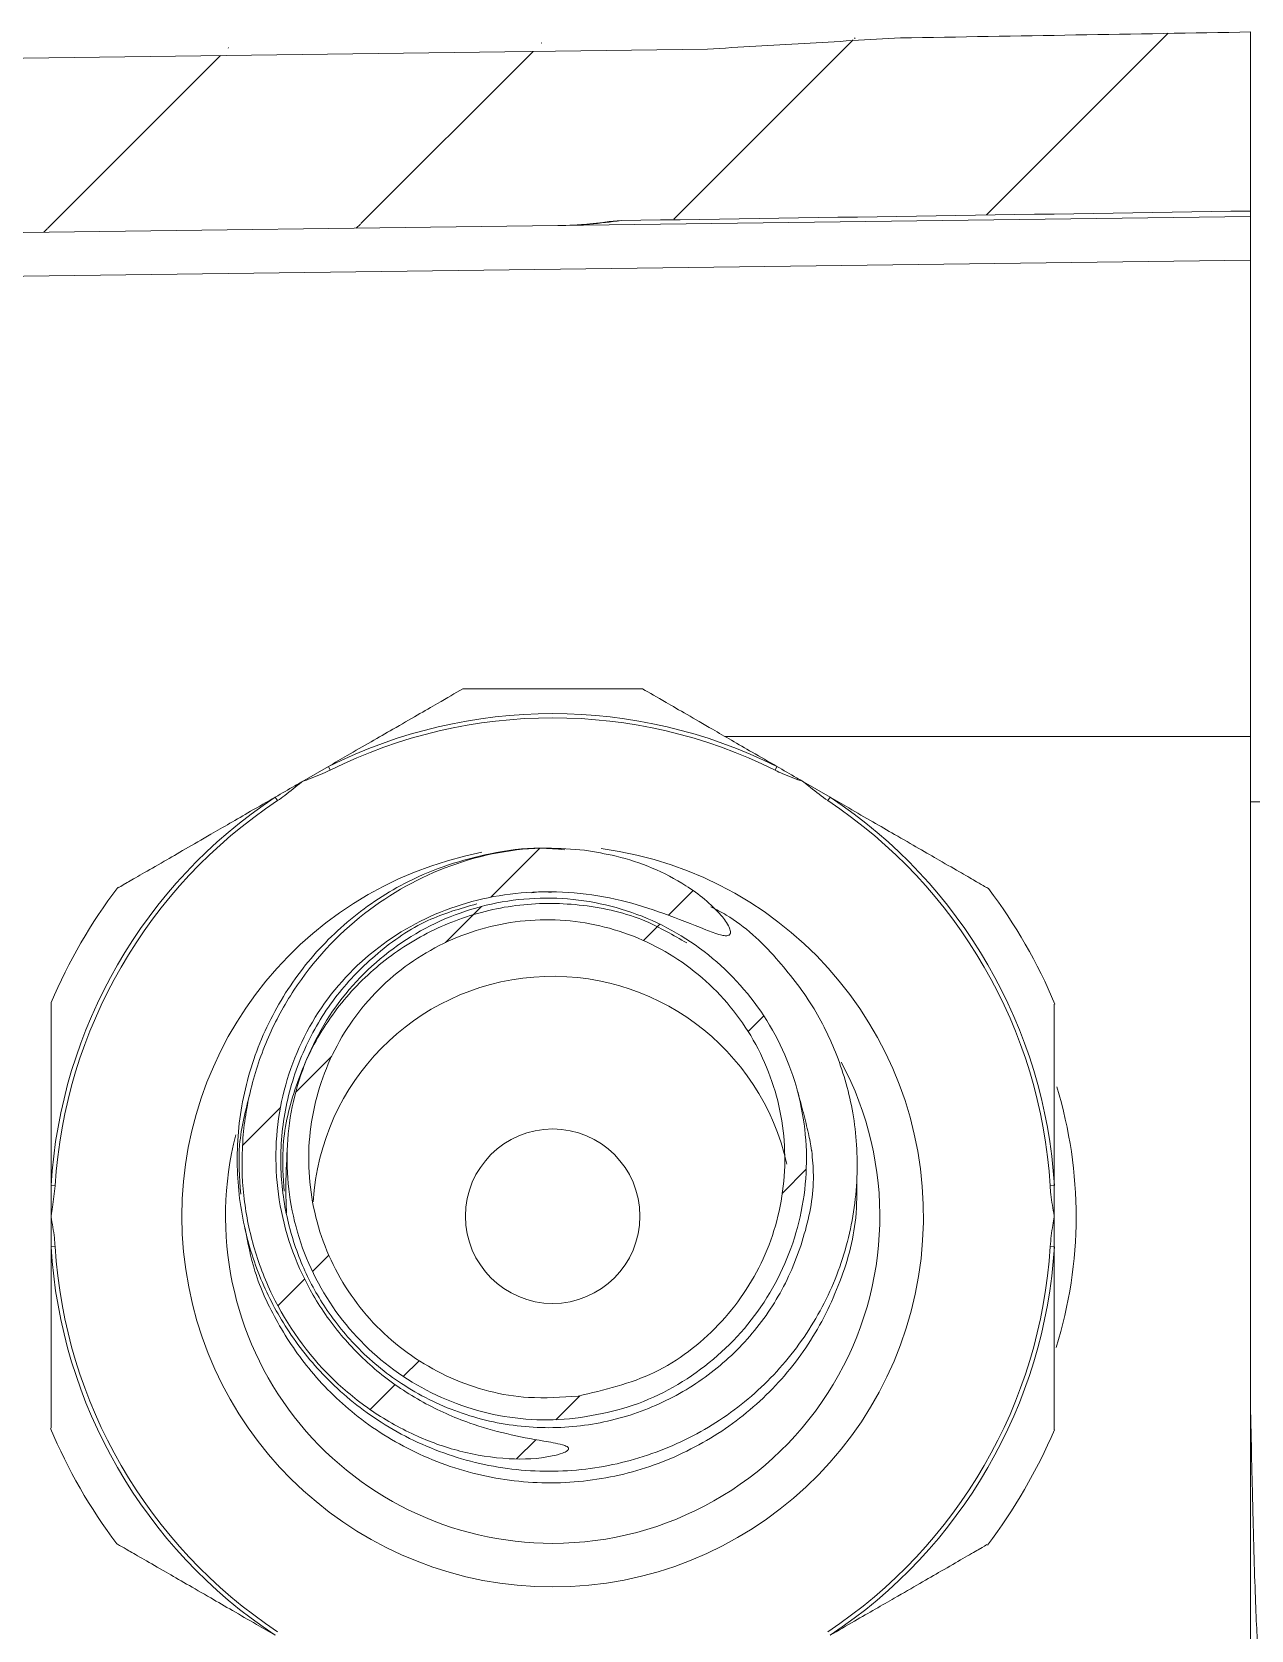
# Model space of a CAD drawing. Extents: x 14808 to 20058, y -13198 to -11680.
# Drawn here: x 18889.04 to 18903.01, y -12618.31 to -12599.99 of the extents above; entities that cross this region are included whole.
import ezdxf

# ---------------------------------------------------------------- set-up
doc = ezdxf.new("R2010")
doc.units = 0
doc.header["$LTSCALE"] = 7
doc.header["$MEASUREMENT"] = 0
doc.layers.get('0').update_dxf_attribs({"color": 2, "linetype": 'CONTINUOUS'})
pattern_1 = [(45, (19527.8971, -12569.0005), (-1.122532, 1.122532), [])]

msp = doc.modelspace()

# ---------------------------------------------------------------- hatches: boundary and pattern name
at = {"linetype": 'Continuous', "lineweight": 0}
h = msp.add_hatch(dxfattribs=at)
h.set_pattern_fill('ANSI31', color=2, scale=20, style=0)
h.set_pattern_definition([(45, (42.8808, 0), (-1.76776695, 1.76776695), [])])
edge = h.paths.add_edge_path(flags=0)
edge.add_line((18903.004, -12602.04), (18903.004, -12599.988))
edge.add_ellipse((18845.695, -12598.353), major_axis=(190.991, 2.5), ratio=0.0130885, start_angle=286.19398, end_angle=287.45139, ccw=False)
edge.add_spline(control_points=[(18898.992, -12600.056), (18898.253, -12600.068), (18897.518, -12600.174), (18896.779, -12600.184)], knot_values=[0, 0, 0, 0, 0.004432, 0.004432, 0.004432, 0.004432], weights=[1, 1, 1, 1], degree=3, periodic=0)
edge.add_line((18896.779, -12600.184), (18845.804, -12600.851))
edge.add_line((18845.804, -12600.851), (18845.804, -12601.353))
edge.add_line((18845.804, -12601.353), (18845.129, -12601.353))
edge.add_line((18845.129, -12601.353), (18845.129, -12602.86))
edge.add_line((18845.129, -12602.86), (18895.062, -12602.207))
edge.add_arc((18895.004, -12597.707), 4.5, 270.75, 278.2657)
edge.add_spline(control_points=[(18895.65, -12602.16), (18895.696, -12602.154), (18895.742, -12602.15), (18895.788, -12602.149)], knot_values=[0, 0, 0, 0, 0.000277, 0.000277, 0.000277, 0.000277], weights=[1, 1, 1, 1], degree=3, periodic=0)
edge.add_ellipse((18845.695, -12598.353), major_axis=(343.784, 4.5), ratio=0.0130885, start_angle=278.36875, end_angle=279.58619)
h = msp.add_hatch(dxfattribs=at)
h.set_pattern_fill('ANSI31', scale=0.5, style=0)
h.set_pattern_definition(pattern_1)
edge = h.paths.add_edge_path(flags=0)
edge.add_spline(control_points=[(18895.368, -12609.368), (18895.226, -12609.351), (18895.082, -12609.343), (18894.938, -12609.344), (18894.565, -12609.349), (18894.188, -12609.42), (18893.837, -12609.546), (18893.482, -12609.673), (18893.145, -12609.861), (18892.848, -12610.093), (18892.534, -12610.338), (18892.257, -12610.639), (18892.038, -12610.971), (18891.812, -12611.316), (18891.642, -12611.706), (18891.544, -12612.106), (18891.448, -12612.502), (18891.42, -12612.921), (18891.464, -12613.327), (18891.507, -12613.719), (18891.618, -12614.11), (18891.79, -12614.466), (18891.96, -12614.815), (18892.192, -12615.14), (18892.469, -12615.413), (18892.743, -12615.684), (18893.07, -12615.91), (18893.421, -12616.07), (18893.76, -12616.225), (18894.133, -12616.324), (18894.505, -12616.342), (18894.669, -12616.35), (18894.837, -12616.345), (18894.999, -12616.312), (18895.039, -12616.304), (18895.079, -12616.294), (18895.117, -12616.279), (18895.137, -12616.271), (18895.156, -12616.263), (18895.172, -12616.25), (18895.176, -12616.247), (18895.18, -12616.243), (18895.183, -12616.239), (18895.184, -12616.237), (18895.185, -12616.235), (18895.186, -12616.233), (18895.186, -12616.23), (18895.187, -12616.228), (18895.186, -12616.226), (18895.186, -12616.224), (18895.186, -12616.222), (18895.185, -12616.22), (18895.184, -12616.218), (18895.182, -12616.215), (18895.18, -12616.213), (18895.177, -12616.21), (18895.173, -12616.207), (18895.169, -12616.204), (18895.153, -12616.194), (18895.135, -12616.189), (18895.117, -12616.184), (18895.047, -12616.163), (18894.975, -12616.153), (18894.903, -12616.141), (18894.616, -12616.091), (18894.329, -12616.031), (18894.054, -12615.934), (18893.681, -12615.802), (18893.325, -12615.607), (18893.018, -12615.357), (18892.716, -12615.111), (18892.454, -12614.804), (18892.258, -12614.467), (18892.076, -12614.152), (18891.947, -12613.801), (18891.882, -12613.443), (18891.819, -12613.094), (18891.815, -12612.728), (18891.873, -12612.379), (18891.93, -12612.035), (18892.048, -12611.697), (18892.218, -12611.393), (18892.384, -12611.096), (18892.607, -12610.824), (18892.864, -12610.6), (18893.115, -12610.381), (18893.408, -12610.203), (18893.717, -12610.078), (18894.03, -12609.951), (18894.369, -12609.875), (18894.706, -12609.851), (18895.067, -12609.826), (18895.435, -12609.861), (18895.787, -12609.943), (18896.121, -12610.021), (18896.44, -12610.152), (18896.758, -12610.279), (18896.814, -12610.301), (18896.87, -12610.324), (18896.929, -12610.339), (18896.947, -12610.343), (18896.965, -12610.347), (18896.983, -12610.348), (18896.989, -12610.348), (18896.996, -12610.348), (18897.002, -12610.348), (18897.009, -12610.347), (18897.015, -12610.346), (18897.021, -12610.343), (18897.025, -12610.341), (18897.028, -12610.339), (18897.031, -12610.337), (18897.034, -12610.334), (18897.036, -12610.331), (18897.038, -12610.327), (18897.04, -12610.324), (18897.041, -12610.321), (18897.041, -12610.317), (18897.043, -12610.311), (18897.042, -12610.305), (18897.042, -12610.298), (18897.04, -12610.282), (18897.034, -12610.266), (18897.027, -12610.252), (18897.005, -12610.202), (18896.971, -12610.157), (18896.935, -12610.115), (18896.821, -12609.981), (18896.679, -12609.869), (18896.53, -12609.774), (18896.286, -12609.619), (18896.012, -12609.506), (18895.731, -12609.436), (18895.612, -12609.406), (18895.49, -12609.384), (18895.368, -12609.368)], knot_values=[0, 0, 0, 0, 0.000861, 0.000861, 0.000861, 0.003128, 0.003128, 0.003128, 0.005414, 0.005414, 0.005414, 0.007833, 0.007833, 0.007833, 0.010342, 0.010342, 0.010342, 0.012823, 0.012823, 0.012823, 0.015224, 0.015224, 0.015224, 0.017584, 0.017584, 0.017584, 0.01993, 0.01993, 0.01993, 0.022197, 0.022197, 0.022197, 0.023188, 0.023188, 0.023188, 0.023433, 0.023433, 0.023433, 0.023557, 0.023557, 0.023557, 0.023587, 0.023587, 0.023587, 0.0236, 0.0236, 0.0236, 0.023614, 0.023614, 0.023614, 0.023625, 0.023625, 0.023625, 0.023641, 0.023641, 0.023641, 0.023671, 0.023671, 0.023671, 0.02378, 0.02378, 0.02378, 0.024212, 0.024212, 0.024212, 0.025941, 0.025941, 0.025941, 0.02831, 0.02831, 0.02831, 0.03065, 0.03065, 0.03065, 0.032829, 0.032829, 0.032829, 0.034952, 0.034952, 0.034952, 0.037035, 0.037035, 0.037035, 0.039076, 0.039076, 0.039076, 0.041069, 0.041069, 0.041069, 0.043091, 0.043091, 0.043091, 0.045251, 0.045251, 0.045251, 0.047285, 0.047285, 0.047285, 0.047645, 0.047645, 0.047645, 0.047752, 0.047752, 0.047752, 0.047791, 0.047791, 0.047791, 0.04783, 0.04783, 0.04783, 0.047852, 0.047852, 0.047852, 0.047875, 0.047875, 0.047875, 0.047896, 0.047896, 0.047896, 0.047934, 0.047934, 0.047934, 0.048032, 0.048032, 0.048032, 0.048362, 0.048362, 0.048362, 0.049435, 0.049435, 0.049435, 0.0512, 0.0512, 0.0512, 0.051945, 0.051945, 0.051945, 0.051945], weights=[1, 1, 1, 1, 1, 1, 1, 1, 1, 1, 1, 1, 1, 1, 1, 1, 1, 1, 1, 1, 1, 1, 1, 1, 1, 1, 1, 1, 1, 1, 1, 1, 1, 1, 1, 1, 1, 1, 1, 1, 1, 1, 1, 1, 1, 1, 1, 1, 1, 1, 1, 1, 1, 1, 1, 1, 1, 1, 1, 1, 1, 1, 1, 1, 1, 1, 1, 1, 1, 1, 1, 1, 1, 1, 1, 1, 1, 1, 1, 1, 1, 1, 1, 1, 1, 1, 1, 1, 1, 1, 1, 1, 1, 1, 1, 1, 1, 1, 1, 1, 1, 1, 1, 1, 1, 1, 1, 1, 1, 1, 1, 1, 1, 1, 1, 1, 1, 1, 1, 1, 1, 1, 1, 1, 1, 1, 1, 1, 1, 1, 1, 1, 1, 1, 1, 1], degree=3, periodic=0)
h = msp.add_hatch(dxfattribs=at)
h.set_pattern_fill('ANSI31', scale=0.5, style=0)
h.set_pattern_definition(pattern_1)
edge = h.paths.add_edge_path(flags=0)
edge.add_spline(control_points=[(18895.327, -12615.872), (18895.49, -12615.851), (18895.652, -12615.815), (18895.809, -12615.767), (18896.126, -12615.669), (18896.431, -12615.516), (18896.699, -12615.318), (18896.966, -12615.121), (18897.203, -12614.875), (18897.391, -12614.601), (18897.579, -12614.325), (18897.723, -12614.014), (18897.81, -12613.691), (18897.897, -12613.368), (18897.93, -12613.025), (18897.905, -12612.691), (18897.881, -12612.356), (18897.798, -12612.02), (18897.664, -12611.712), (18897.53, -12611.404), (18897.341, -12611.114), (18897.112, -12610.868), (18896.884, -12610.622), (18896.61, -12610.413), (18896.313, -12610.257), (18896.018, -12610.102), (18895.691, -12609.996), (18895.361, -12609.947), (18895.032, -12609.9), (18894.691, -12609.908), (18894.365, -12609.972), (18894.039, -12610.036), (18893.721, -12610.157), (18893.435, -12610.324), (18893.148, -12610.492), (18892.887, -12610.712), (18892.672, -12610.965), (18892.456, -12611.219), (18892.281, -12611.514), (18892.161, -12611.825), (18892.04, -12612.137), (18891.972, -12612.474), (18891.961, -12612.809), (18891.95, -12613.145), (18891.997, -12613.487), (18892.098, -12613.808), (18892.199, -12614.128), (18892.356, -12614.436), (18892.558, -12614.705), (18892.759, -12614.973), (18893.009, -12615.211), (18893.288, -12615.397), (18893.566, -12615.583), (18893.88, -12615.723), (18894.203, -12615.805), (18894.526, -12615.888), (18894.867, -12615.916), (18895.198, -12615.886), (18895.241, -12615.883), (18895.284, -12615.878), (18895.327, -12615.872)], knot_values=[0, 0, 0, 0, 0.000986, 0.000986, 0.000986, 0.003001, 0.003001, 0.003001, 0.005017, 0.005017, 0.005017, 0.00704, 0.00704, 0.00704, 0.009073, 0.009073, 0.009073, 0.011111, 0.011111, 0.011111, 0.013151, 0.013151, 0.013151, 0.015185, 0.015185, 0.015185, 0.017209, 0.017209, 0.017209, 0.019224, 0.019224, 0.019224, 0.021235, 0.021235, 0.021235, 0.023249, 0.023249, 0.023249, 0.02527, 0.02527, 0.02527, 0.027302, 0.027302, 0.027302, 0.02934, 0.02934, 0.02934, 0.031379, 0.031379, 0.031379, 0.033413, 0.033413, 0.033413, 0.03544, 0.03544, 0.03544, 0.037458, 0.037458, 0.037458, 0.037717, 0.037717, 0.037717, 0.037717], weights=[1, 1, 1, 1, 1, 1, 1, 1, 1, 1, 1, 1, 1, 1, 1, 1, 1, 1, 1, 1, 1, 1, 1, 1, 1, 1, 1, 1, 1, 1, 1, 1, 1, 1, 1, 1, 1, 1, 1, 1, 1, 1, 1, 1, 1, 1, 1, 1, 1, 1, 1, 1, 1, 1, 1, 1, 1, 1, 1, 1, 1], degree=3, periodic=0)
edge = h.paths.add_edge_path(flags=0)
edge.add_spline(control_points=[(18895.296, -12615.624), (18895.108, -12615.649), (18894.916, -12615.655), (18894.726, -12615.64), (18894.422, -12615.616), (18894.117, -12615.539), (18893.837, -12615.416), (18893.557, -12615.291), (18893.294, -12615.117), (18893.07, -12614.907), (18892.846, -12614.696), (18892.656, -12614.443), (18892.514, -12614.169), (18892.373, -12613.895), (18892.277, -12613.593), (18892.234, -12613.288), (18892.191, -12612.984), (18892.2, -12612.667), (18892.261, -12612.366), (18892.321, -12612.066), (18892.433, -12611.771), (18892.589, -12611.508), (18892.744, -12611.245), (18892.946, -12611.005), (18893.179, -12610.809), (18893.411, -12610.612), (18893.68, -12610.453), (18893.964, -12610.345), (18894.248, -12610.236), (18894.555, -12610.175), (18894.859, -12610.166), (18895.164, -12610.158), (18895.475, -12610.202), (18895.765, -12610.295), (18896.057, -12610.389), (18896.337, -12610.535), (18896.581, -12610.72), (18896.826, -12610.907), (18897.042, -12611.138), (18897.212, -12611.395), (18897.381, -12611.653), (18897.508, -12611.943), (18897.583, -12612.242), (18897.658, -12612.541), (18897.682, -12612.856), (18897.653, -12613.162), (18897.625, -12613.468), (18897.544, -12613.772), (18897.417, -12614.051), (18897.29, -12614.329), (18897.114, -12614.588), (18896.903, -12614.809), (18896.692, -12615.029), (18896.44, -12615.215), (18896.169, -12615.353), (18895.897, -12615.491), (18895.598, -12615.584), (18895.296, -12615.624)], knot_values=[0, 0, 0, 0, 0.00114, 0.00114, 0.00114, 0.00299, 0.00299, 0.00299, 0.004848, 0.004848, 0.004848, 0.006711, 0.006711, 0.006711, 0.008577, 0.008577, 0.008577, 0.010439, 0.010439, 0.010439, 0.012293, 0.012293, 0.012293, 0.014138, 0.014138, 0.014138, 0.015978, 0.015978, 0.015978, 0.017819, 0.017819, 0.017819, 0.019666, 0.019666, 0.019666, 0.021523, 0.021523, 0.021523, 0.023386, 0.023386, 0.023386, 0.025252, 0.025252, 0.025252, 0.027115, 0.027115, 0.027115, 0.02897, 0.02897, 0.02897, 0.030818, 0.030818, 0.030818, 0.032661, 0.032661, 0.032661, 0.034505, 0.034505, 0.034505, 0.034505], weights=[1, 1, 1, 1, 1, 1, 1, 1, 1, 1, 1, 1, 1, 1, 1, 1, 1, 1, 1, 1, 1, 1, 1, 1, 1, 1, 1, 1, 1, 1, 1, 1, 1, 1, 1, 1, 1, 1, 1, 1, 1, 1, 1, 1, 1, 1, 1, 1, 1, 1, 1, 1, 1, 1, 1, 1, 1, 1], degree=3, periodic=0)

# ---------------------------------------------------------------- linework, layer by layer
at = {"color": 7, "linetype": 'Continuous', "lineweight": 15}
for p, q in [((18903.004, -12599.988), (18903.004, -12602.04)), ((18896.779, -12600.184), (18845.804, -12600.851)), ((18903.004, -12602.103), (18903.004, -12602.04)), ((18895.062, -12602.207), (18845.129, -12602.86)), ((18895.062, -12602.207), (18903.004, -12602.103)), ((18895.65, -12602.16), (18895.788, -12602.149)), ((18903.004, -12602.603), (18903.004, -12602.103)), ((18847.899, -12603.324), (18903.004, -12602.603)), ((18903.004, -12602.603), (18903.004, -12608.063)), ((18903.004, -12608.063), (18896.977, -12608.063)), ((18903.004, -12608.063), (18903.004, -12619.063)), ((18892.433, -12608.407), (18892.129, -12608.583)), ((18892.454, -12608.45), (18892.433, -12608.407)), ((18897.553, -12608.45), (18897.574, -12608.407)), ((18898.183, -12608.759), (18897.879, -12608.583)), ((18891.85, -12608.799), (18891.824, -12608.759)), ((18898.157, -12608.799), (18898.183, -12608.759)), ((18903.222, -12608.813), (18903.004, -12608.813)), ((18889.301, -12613.214), (18889.254, -12613.211)), ((18889.254, -12613.211), (18889.254, -12613.563)), ((18900.706, -12613.214), (18900.754, -12613.211)), ((18900.754, -12613.914), (18900.754, -12613.563)), ((18889.301, -12613.911), (18889.254, -12613.914)), ((18900.706, -12613.911), (18900.754, -12613.914))]:
    msp.add_line(p, q, dxfattribs=at)
msp.add_circle((18895.004, -12613.563), 1, dxfattribs=at)
for centre, radius, start, end in [((18895.004, -12597.707), 4.5, 270.75, 278.2657), ((18895.004, -12613.563), 5.761, 63.4992, 116.5008), ((18895.004, -12613.563), 5.713, 63.4992, 116.5008), ((18895.004, -12613.563), 5.761, 123.4992, 176.5008), ((18895.004, -12613.563), 5.713, 123.4992, 176.5008), ((18895.004, -12613.563), 5.713, 3.4992, 56.5008), ((18895.004, -12613.563), 5.761, 3.4992, 56.5008), ((18895.004, -12613.563), 4.25, 101.0201, 270), ((18895.004, -12613.563), 4.25, 270, 82.4996), ((18895.004, -12613.563), 6.25, 142.9041, 156.9336), ((18895.004, -12613.563), 6.25, 22.902, 36.9291), ((18895.004, -12613.563), 2.75, 12.4985, 176.5399), ((18895.004, -12613.563), 3.75, 270, 28.0797), ((18895.004, -12613.563), 3.75, 165.6171, 270), ((18895.004, -12613.563), 5.761, 183.4992, 236.5008), ((18895.004, -12613.563), 5.713, 183.4992, 236.5008), ((18895.004, -12613.563), 5.713, 303.4992, 356.5008), ((18895.004, -12613.563), 5.761, 303.4992, 356.5008), ((18895.004, -12613.563), 6.25, 202.9045, 216.9352), ((18895.004, -12613.563), 6.25, 322.9031, 336.9363)]:
    msp.add_arc(centre, radius, start, end, dxfattribs=at)
for centre, major_axis, ratio, start_param, end_param in [((18845.695, -12598.353), (190.991, 2.5), 0.013088, 4.995027, 5.016973), ((18845.695, -12598.353), (343.784, 4.5), 0.013088, 4.858451, 4.8797), ((18895.004, -12597.707), (4.993, 0.065), 0.90118, 4.712389, 4.858451)]:
    msp.add_ellipse(centre, major_axis=major_axis, ratio=ratio, start_param=start_param, end_param=end_param, dxfattribs=at)
at = {"color": 8, "linetype": 'Continuous', "lineweight": 15}
msp.add_ellipse((18895.004, -12613.563), major_axis=(6, 0), ratio=0.916667, start_param=6.005884, end_param=6.556023, dxfattribs=at)
at = {"color": 7, "linetype": 'Continuous', "lineweight": 15}
for points, knots in [([(18898.992, -12600.056), (18898.623, -12600.077), (18897.885, -12600.118), (18897.148, -12600.162), (18896.779, -12600.184)], [0, 0, 0, 0, 0.499972, 1, 1, 1, 1]), ([(18893.975, -12607.517), (18893.885, -12607.569), (18893.687, -12607.683), (18893.236, -12607.944), (18892.772, -12608.211), (18892.505, -12608.365), (18892.433, -12608.407)], [0, 0, 0, 0, 0.281956, 0.625992, 0.898659, 1, 1, 1, 1]), ([(18893.975, -12607.517), (18894.012, -12607.517), (18894.158, -12607.517), (18894.452, -12607.517), (18894.874, -12607.517), (18895.282, -12607.517), (18895.694, -12607.517), (18895.91, -12607.517), (18896.032, -12607.517)], [0, 0, 0, 0, 0.071331, 0.275283, 0.44668, 0.618497, 0.78242, 1, 1, 1, 1]), ([(18897.574, -12608.407), (18897.479, -12608.352), (18897.213, -12608.199), (18896.746, -12607.929), (18896.313, -12607.679), (18896.116, -12607.565), (18896.032, -12607.517)], [0, 0, 0, 0, 0.1336818, 0.3730551, 0.7354238, 1, 1, 1, 1]), ([(18892.454, -12608.45), (18892.379, -12608.483), (18892.274, -12608.53), (18892.163, -12608.57), (18892.13, -12608.582), (18892.129, -12608.583)], [0, 0, 0, 0, 0.699392, 0.983475, 1, 1, 1, 1]), ([(18897.879, -12608.583), (18897.877, -12608.582), (18897.798, -12608.553), (18897.687, -12608.514), (18897.583, -12608.464), (18897.553, -12608.45)], [0, 0, 0, 0, 0.016522, 0.715828, 1, 1, 1, 1]), ([(18897.879, -12608.583), (18897.852, -12608.568), (18897.75, -12608.509), (18897.649, -12608.451), (18897.574, -12608.407)], [0, 0, 0, 0, 0.256693, 1, 1, 1, 1]), ([(18892.129, -12608.583), (18892.102, -12608.598), (18892, -12608.657), (18891.899, -12608.715), (18891.824, -12608.759)], [0, 0, 0, 0, 0.256693, 1, 1, 1, 1]), ([(18892.129, -12608.583), (18892.127, -12608.584), (18892.062, -12608.638), (18891.973, -12608.714), (18891.878, -12608.78), (18891.85, -12608.799)], [0, 0, 0, 0, 0.016522, 0.715828, 1, 1, 1, 1]), ([(18898.157, -12608.799), (18898.09, -12608.75), (18897.997, -12608.682), (18897.907, -12608.607), (18897.88, -12608.584), (18897.879, -12608.583)], [0, 0, 0, 0, 0.699392, 0.983475, 1, 1, 1, 1]), ([(18891.824, -12608.759), (18891.729, -12608.814), (18891.463, -12608.967), (18890.995, -12609.238), (18890.577, -12609.479), (18890.287, -12609.646), (18890.061, -12609.777), (18890.039, -12609.79), (18890.025, -12609.798)], [0, 0, 0, 0, 0.080447, 0.224498, 0.442566, 0.590227, 0.738055, 1, 1, 1, 1]), ([(18900, -12609.808), (18899.975, -12609.793), (18899.937, -12609.772), (18899.698, -12609.633), (18899.411, -12609.468), (18898.987, -12609.223), (18898.522, -12608.955), (18898.255, -12608.801), (18898.183, -12608.759)], [0, 0, 0, 0, 0.282804, 0.423642, 0.567983, 0.774975, 0.939027, 1, 1, 1, 1]), ([(18895.143, -12609.362), (18895.049, -12609.354), (18894.763, -12609.329), (18894.148, -12609.414), (18893.392, -12609.662), (18892.671, -12610.137), (18892.117, -12610.706), (18891.7, -12611.385), (18891.441, -12612.144), (18891.36, -12612.925), (18891.443, -12613.662), (18891.653, -12614.32), (18891.977, -12614.918), (18892.429, -12615.472), (18893.042, -12615.964), (18893.797, -12616.328), (18894.637, -12616.506), (18895.488, -12616.481), (18896.295, -12616.261), (18897.019, -12615.868), (18897.629, -12615.326), (18898.096, -12614.662), (18898.399, -12613.913), (18898.519, -12613.136), (18898.471, -12612.393), (18898.285, -12611.729), (18897.989, -12611.126), (18897.563, -12610.58), (18897.163, -12610.191), (18896.877, -12610.047), (18896.818, -12610.017)], [0, 0, 0, 0, 0.013802, 0.04199, 0.090155, 0.128955, 0.166864, 0.205318, 0.244327, 0.283038, 0.318977, 0.351975, 0.38326, 0.417675, 0.455706, 0.497155, 0.538957, 0.580097, 0.620566, 0.660398, 0.700008, 0.739558, 0.779038, 0.818117, 0.854638, 0.888226, 0.919406, 0.953035, 0.99029, 1, 1, 1, 1]), ([(18895.368, -12609.368), (18895.225, -12609.357), (18894.709, -12609.314), (18893.812, -12609.493), (18892.793, -12610.055), (18892.117, -12610.791), (18891.728, -12611.508), (18891.529, -12612.094), (18891.433, -12612.709), (18891.445, -12613.316), (18891.561, -12613.912), (18891.841, -12614.649), (18892.305, -12615.298), (18892.904, -12615.795), (18893.403, -12616.08), (18893.943, -12616.274), (18894.477, -12616.358), (18894.879, -12616.344), (18895.099, -12616.288), (18895.161, -12616.261), (18895.182, -12616.241), (18895.186, -12616.233), (18895.187, -12616.226), (18895.185, -12616.219), (18895.179, -12616.211), (18895.158, -12616.196), (18895.065, -12616.167), (18894.688, -12616.108), (18894.136, -12615.989), (18893.506, -12615.706), (18893.013, -12615.377), (18892.587, -12614.96), (18892.146, -12614.342), (18891.822, -12613.462), (18891.811, -12612.375), (18892.161, -12611.37), (18892.82, -12610.561), (18893.701, -12610.024), (18894.726, -12609.795), (18895.783, -12609.889), (18896.496, -12610.174), (18896.887, -12610.331), (18896.971, -12610.348), (18897.002, -12610.348), (18897.019, -12610.345), (18897.031, -12610.337), (18897.038, -12610.328), (18897.043, -12610.315), (18897.042, -12610.288), (18897.015, -12610.214), (18896.863, -12610.015), (18896.451, -12609.688), (18895.897, -12609.454), (18895.49, -12609.388), (18895.368, -12609.368)], [0, 0, 0, 0, 0.016623, 0.059878, 0.10352, 0.149669, 0.173308, 0.197648, 0.220998, 0.245073, 0.267701, 0.291005, 0.335995, 0.358088, 0.380871, 0.402165, 0.424202, 0.443323, 0.448085, 0.450477, 0.451076, 0.451335, 0.451597, 0.451827, 0.452139, 0.452721, 0.454856, 0.463299, 0.497032, 0.519692, 0.543016, 0.565332, 0.588393, 0.630547, 0.671641, 0.711965, 0.751477, 0.790097, 0.829312, 0.87121, 0.910867, 0.917887, 0.919978, 0.920736, 0.9215, 0.921944, 0.92239, 0.922803, 0.923539, 0.925425, 0.93178, 0.952245, 0.985726, 1, 1, 1, 1]), ([(18891.925, -12613.277), (18891.915, -12613.116), (18891.89, -12612.723), (18892.028, -12612.104), (18892.312, -12611.463), (18892.741, -12610.902), (18893.286, -12610.451), (18893.924, -12610.133), (18894.628, -12609.967), (18895.359, -12609.975), (18896.02, -12610.126), (18896.387, -12610.341), (18896.542, -12610.431)], [0, 0, 0, 0, 0.0719377, 0.1754312, 0.2794288, 0.3835975, 0.4879621, 0.5931593, 0.7001281, 0.8088473, 0.9193403, 1, 1, 1, 1]), ([(18895.327, -12615.872), (18895.489, -12615.842), (18895.978, -12615.752), (18896.733, -12615.361), (18897.439, -12614.632), (18897.865, -12613.705), (18897.962, -12612.686), (18897.717, -12611.689), (18897.155, -12610.829), (18896.342, -12610.206), (18895.371, -12609.891), (18894.355, -12609.916), (18893.406, -12610.276), (18892.628, -12610.929), (18892.107, -12611.805), (18891.903, -12612.808), (18892.043, -12613.825), (18892.511, -12614.739), (18893.255, -12615.444), (18894.187, -12615.86), (18894.911, -12615.921), (18895.284, -12615.877), (18895.327, -12615.872)], [0, 0, 0, 0, 0.02642, 0.079823, 0.133261, 0.186896, 0.24076, 0.294787, 0.348832, 0.402728, 0.456373, 0.509783, 0.563086, 0.616462, 0.670053, 0.723893, 0.777906, 0.831943, 0.885856, 0.939556, 0.993046, 1, 1, 1, 1]), ([(18894.766, -12609.856), (18894.801, -12609.851), (18894.874, -12609.84), (18894.947, -12609.847), (18894.986, -12609.852)], [0, 0, 0, 0, 0.478578, 1, 1, 1, 1]), ([(18897.974, -12612.815), (18897.982, -12612.908), (18898.013, -12613.227), (18897.908, -12613.776), (18897.656, -12614.418), (18897.254, -12614.989), (18896.731, -12615.455), (18896.109, -12615.793), (18895.415, -12615.982), (18894.683, -12616.004), (18893.96, -12615.851), (18893.311, -12615.538), (18892.783, -12615.115), (18892.395, -12614.638), (18892.116, -12614.125), (18891.936, -12613.559), (18891.863, -12612.926), (18891.933, -12612.255), (18892.155, -12611.602), (18892.512, -12611.017), (18892.99, -12610.531), (18893.532, -12610.155), (18893.944, -12610.037), (18894.135, -12609.982)], [0, 0, 0, 0, 0.020666, 0.070952, 0.121764, 0.172665, 0.223641, 0.274896, 0.32696, 0.379877, 0.433633, 0.486936, 0.535842, 0.580086, 0.620285, 0.66266, 0.708814, 0.758534, 0.808656, 0.858077, 0.906809, 0.956693, 1, 1, 1, 1]), ([(18895.296, -12615.624), (18895.596, -12615.554), (18896.194, -12615.414), (18896.94, -12614.84), (18897.465, -12614.072), (18897.705, -12613.166), (18897.634, -12612.229), (18897.256, -12611.366), (18896.614, -12610.679), (18895.783, -12610.246), (18894.859, -12610.114), (18893.946, -12610.296), (18893.145, -12610.77), (18892.543, -12611.482), (18892.209, -12612.357), (18892.182, -12613.296), (18892.467, -12614.193), (18893.034, -12614.945), (18893.814, -12615.46), (18894.61, -12615.672), (18895.106, -12615.638), (18895.296, -12615.624)], [0, 0, 0, 0, 0.053418, 0.106832, 0.160363, 0.21412, 0.268084, 0.322143, 0.37613, 0.429905, 0.483422, 0.536759, 0.590081, 0.643556, 0.697276, 0.75122, 0.805267, 0.859261, 0.913074, 0.966663, 1, 1, 1, 1]), ([(18889.254, -12611.114), (18889.254, -12611.142), (18889.254, -12611.186), (18889.254, -12611.463), (18889.254, -12611.795), (18889.254, -12612.283), (18889.254, -12612.819), (18889.254, -12613.128), (18889.254, -12613.211)], [0, 0, 0, 0, 0.282797, 0.425465, 0.567979, 0.774973, 0.939027, 1, 1, 1, 1]), ([(18900.754, -12613.211), (18900.754, -12613.101), (18900.754, -12612.794), (18900.754, -12612.253), (18900.754, -12611.772), (18900.754, -12611.436), (18900.754, -12611.175), (18900.754, -12611.15), (18900.754, -12611.134)], [0, 0, 0, 0, 0.080454, 0.224515, 0.442599, 0.590271, 0.73811, 1, 1, 1, 1]), ([(18891.536, -12612.148), (18891.485, -12612.345), (18891.385, -12612.727), (18891.414, -12613.119), (18891.429, -12613.309)], [0, 0, 0, 0, 0.518455, 1, 1, 1, 1]), ([(18897.974, -12612.815), (18897.973, -12612.813), (18897.963, -12612.74), (18897.934, -12612.607), (18897.882, -12612.388), (18897.831, -12612.206), (18897.807, -12612.117)], [0, 0, 0, 0, 0.0073164, 0.3127419, 0.6644412, 1, 1, 1, 1]), ([(18891.96, -12612.812), (18891.958, -12612.861), (18891.953, -12612.96), (18891.945, -12613.147), (18891.945, -12613.336), (18891.951, -12613.469), (18891.954, -12613.528)], [0, 0, 0, 0, 0.271393, 0.555278, 0.801896, 1, 1, 1, 1]), ([(18889.301, -12613.214), (18889.293, -12613.296), (18889.28, -12613.41), (18889.26, -12613.526), (18889.254, -12613.561), (18889.254, -12613.563)], [0, 0, 0, 0, 0.699392, 0.983475, 1, 1, 1, 1]), ([(18891.478, -12613.703), (18891.51, -12613.868), (18891.583, -12614.244), (18891.843, -12614.8), (18892.232, -12615.374), (18892.776, -12615.899), (18893.476, -12616.326), (18894.289, -12616.588), (18895.144, -12616.649), (18895.975, -12616.51), (18896.738, -12616.187), (18897.4, -12615.705), (18897.932, -12615.088), (18898.302, -12614.368), (18898.493, -12613.702), (18898.49, -12613.286), (18898.489, -12613.139)], [0, 0, 0, 0, 0.048001, 0.109634, 0.174186, 0.245839, 0.324598, 0.407126, 0.488408, 0.568373, 0.647039, 0.724835, 0.802501, 0.88003, 0.957424, 1, 1, 1, 1]), ([(18900.754, -12613.563), (18900.753, -12613.561), (18900.739, -12613.478), (18900.718, -12613.362), (18900.708, -12613.247), (18900.706, -12613.214)], [0, 0, 0, 0, 0.016522, 0.715828, 1, 1, 1, 1]), ([(18900.754, -12613.563), (18900.754, -12613.532), (18900.754, -12613.414), (18900.754, -12613.298), (18900.754, -12613.211)], [0, 0, 0, 0, 0.256693, 1, 1, 1, 1]), ([(18889.254, -12613.563), (18889.254, -12613.565), (18889.268, -12613.647), (18889.289, -12613.763), (18889.299, -12613.878), (18889.301, -12613.911)], [0, 0, 0, 0, 0.016522, 0.715828, 1, 1, 1, 1]), ([(18889.254, -12613.563), (18889.254, -12613.593), (18889.254, -12613.711), (18889.254, -12613.828), (18889.254, -12613.914)], [0, 0, 0, 0, 0.256693, 1, 1, 1, 1]), ([(18900.706, -12613.911), (18900.714, -12613.83), (18900.727, -12613.715), (18900.747, -12613.599), (18900.753, -12613.565), (18900.754, -12613.563)], [0, 0, 0, 0, 0.699392, 0.983475, 1, 1, 1, 1]), ([(18889.254, -12613.914), (18889.254, -12614.024), (18889.254, -12614.331), (18889.254, -12614.872), (18889.254, -12615.352), (18889.254, -12615.688), (18889.254, -12615.95), (18889.254, -12615.976), (18889.254, -12615.992)], [0, 0, 0, 0, 0.080443, 0.224486, 0.442541, 0.588207, 0.738017, 1, 1, 1, 1]), ([(18900.754, -12616.012), (18900.754, -12615.983), (18900.754, -12615.94), (18900.754, -12615.663), (18900.754, -12615.332), (18900.754, -12614.842), (18900.754, -12614.306), (18900.754, -12613.998), (18900.754, -12613.914)], [0, 0, 0, 0, 0.282902, 0.423721, 0.568042, 0.775006, 0.939036, 1, 1, 1, 1]), ([(18903.16, -12618.2), (18903.157, -12618.263), (18903.148, -12618.459), (18903.134, -12618.641), (18903.118, -12618.747), (18903.102, -12618.696), (18903.085, -12618.504), (18903.067, -12618.168), (18903.05, -12617.704), (18903.034, -12617.12), (18903.019, -12616.479), (18903.008, -12616.011), (18903.004, -12615.799)], [0, 0, 0, 0, 0.051177, 0.158677, 0.266177, 0.373674, 0.48117, 0.588668, 0.696165, 0.803665, 0.911165, 1, 1, 1, 1]), ([(18890.008, -12617.318), (18890.033, -12617.332), (18890.07, -12617.354), (18890.31, -12617.493), (18890.598, -12617.658), (18891.02, -12617.902), (18891.485, -12618.171), (18891.752, -12618.325), (18891.824, -12618.367)], [0, 0, 0, 0, 0.282815, 0.42548, 0.56799, 0.774978, 0.939028, 1, 1, 1, 1]), ([(18898.183, -12618.367), (18898.278, -12618.312), (18898.544, -12618.158), (18899.012, -12617.888), (18899.428, -12617.648), (18899.719, -12617.48), (18899.946, -12617.348), (18899.968, -12617.336), (18899.982, -12617.328)], [0, 0, 0, 0, 0.080433, 0.224457, 0.442485, 0.588133, 0.737923, 1, 1, 1, 1])]:
    msp.add_open_spline(points, degree=3, knots=knots, dxfattribs=at)

doc.saveas('drawing.dxf')
